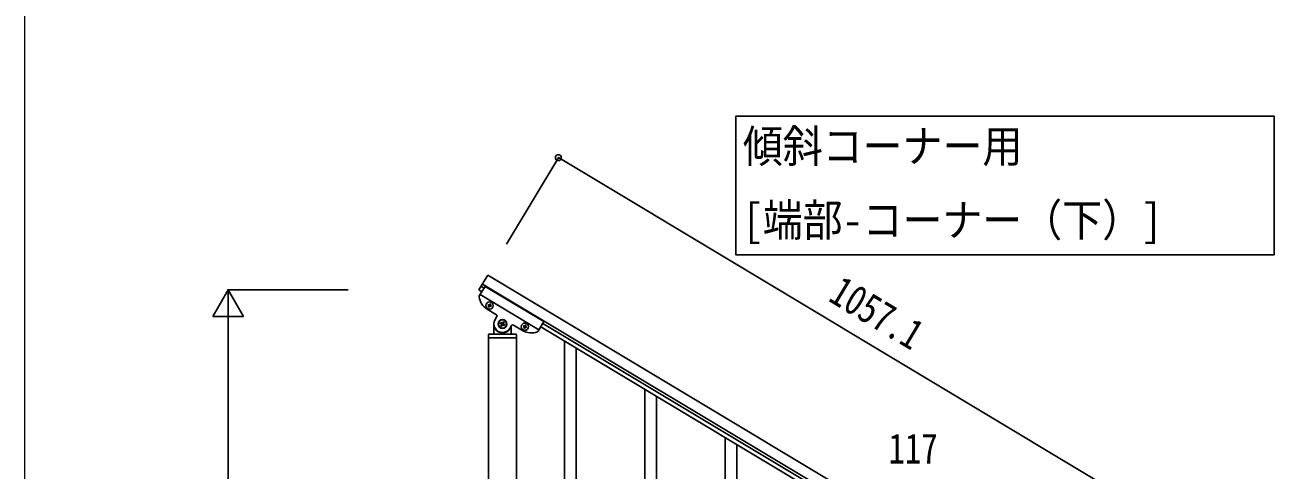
# Model space of a CAD drawing. Units: millimetres, scale not verified. Extents: x -4143 to 4140, y -2900 to 2898.
# Drawn here: x -3840 to -2019, y -676 to -26 of the extents above; entities that cross this region are included whole.
import ezdxf
from ezdxf.enums import TextEntityAlignment as Align

# ---------------------------------------------------------------- set-up
doc = ezdxf.new("R2010")
doc.units = ezdxf.units.MM
doc.header["$LTSCALE"] = 10
doc.layers.add('0-3_YKK_A1', color=4, linetype='Continuous')
doc.layers.add('0-4_YKK_D', color=6, linetype='Continuous')
doc.layers.add('0-5_YKK_ZWAK', color=92, linetype='Continuous', lineweight=18)
doc.styles.add('ＭＳ ゴシック', font='')
doc.styles.get('ＭＳ ゴシック').set_extended_font_data('MS Gothic')

msp = doc.modelspace()

# ---------------------------------------------------------------- linework, layer by layer
at = {"layer": '0-3_YKK_A1'}
for p, q in [((-3178.3, -412.75), (-3165.44, -391.31)), ((-2258.97, -935.12), (-3165.44, -391.31)), ((-3178.3, -412.75), (-3173.99, -415.34)), ((-3169.36, -407.62), (-3177.75, -421.62)), ((-3175.21, -407.61), (-3170.9, -410.19)), ((-2266.68, -947.98), (-3173.16, -404.18)), ((-3083.61, -459.07), (-3169.36, -407.62)), ((-3090.81, -471.07), (-3176.56, -419.63)), ((-3163.74, -434.34), (-3164.57, -433.84)), ((-3161.77, -436.64), (-3160.94, -437.14)), ((-3152.81, -449.04), (-3166.1, -441.06)), ((-3154.69, -456.07), (-3152.12, -451.78)), ((-3156.47, -476.5), (-3156.47, -462.5)), ((-3155.47, -469.5), (-3155.2, -469.5)), ((-3145.33, -460.92), (-3146.46, -460.24)), ((-3142.62, -464.08), (-3141.48, -464.76)), ((-3130.68, -464.64), (-3133.25, -468.93)), ((-3132.47, -469.5), (-3132.75, -469.5)), ((-3131.47, -467.05), (-3131.47, -476.5)), ((-3114.65, -471.93), (-3127.94, -463.96)), ((-3112.78, -466.03), (-3113.61, -465.53)), ((-3109.82, -466.69), (-3109, -467.18)), ((-3083.61, -459.07), (-3092, -473.06)), ((-3088.24, -466.78), (-2310.42, -933.41)), ((-3085.15, -461.64), (-2307.33, -928.26)), ((-3164.47, -478.5), (-3164.47, -482)), ((-3123.72, -482.5), (-3164.22, -482.5)), ((-3164.22, -1319.44), (-3164.22, -482.5)), ((-3123.97, -482.5), (-3163.97, -482.5)), ((-3124.47, -477.5), (-3163.47, -477.5)), ((-3123.72, -1319.44), (-3123.72, -482.5)), ((-3123.47, -478.5), (-3123.47, -482)), ((-3053.47, -736.23), (-3053.47, -487.64)), ((-3036.47, -703.33), (-3036.47, -497.84)), ((-2936.47, -906.15), (-2936.47, -557.83)), ((-2919.47, -906.15), (-2919.47, -568.03)), ((-2819.47, -876.61), (-2819.47, -628.02)), ((-2802.47, -843.71), (-2802.47, -638.22))]:
    msp.add_line(p, q, dxfattribs=at)
msp.add_lwpolyline([(-2019.27, -159.13), (-2019.27, -361.68), (-2803.82, -361.68), (-2803.82, -159.13)], close=True, dxfattribs=at)
for points in [[(-3164.57, -433.84), (-3165.06, -434.67), (-3164.24, -435.16)], [(-3163.91, -436.48), (-3164.4, -437.3), (-3163.58, -437.8), (-3163.08, -436.97)], [(-3161.6, -434.5), (-3161.11, -433.68), (-3161.93, -433.19), (-3162.43, -434.01)], [(-3160.94, -437.14), (-3160.45, -436.31), (-3161.27, -435.82)], [(-3146.46, -460.24), (-3147.14, -461.37), (-3146.01, -462.05)], [(-3145.56, -463.86), (-3146.24, -464.99), (-3145.11, -465.67), (-3144.43, -464.54)], [(-3142.39, -461.14), (-3141.71, -460.01), (-3142.84, -459.33), (-3143.52, -460.46)], [(-3141.48, -464.76), (-3140.8, -463.63), (-3141.94, -462.95)], [(-3113.61, -465.53), (-3113.11, -464.71), (-3112.29, -465.2)], [(-3111.63, -467.84), (-3112.13, -468.66), (-3112.95, -468.17), (-3112.46, -467.34)], [(-3110.97, -464.87), (-3110.48, -464.05), (-3109.66, -464.55), (-3110.15, -465.37)], [(-3109, -467.18), (-3109.49, -468), (-3110.32, -467.51)]]:
    msp.add_lwpolyline(points, dxfattribs=at)
for centre, radius in [((-3162.75, -435.49), 5.3), ((-3143.97, -462.5), 6.5), ((-3143.97, -462.5), 6), ((-3111.3, -466.36), 5.3)]:
    msp.add_circle(centre, radius, dxfattribs=at)
for centre, radius, start, end in [((-3176.04, -422.64), 2, 149.04, 187.53995), ((-3153.24, -419.63), 25, 187.53995, 239.04), ((-3164.73, -435.98), 0.96, 329.04, 59.04), ((-3163.25, -433.51), 0.96, 239.04, 329.04), ((-3162.26, -437.47), 0.96, 59.04, 149.04), ((-3160.78, -435), 0.96, 149.04, 239.04), ((-3153.84, -450.75), 2, 329.04, 59.04), ((-3143.97, -462.5), 12.5, 149.04, 329.04), ((-3155.47, -470.5), 1, 90, 180), ((-3155.2, -470), 0.5, 33.74899, 90), ((-3143.97, -462.5), 13, 213.74899, 326.25101), ((-3146.69, -463.18), 1.32, 329.04, 59.04), ((-3144.65, -459.78), 1.32, 239.04, 329.04), ((-3143.29, -465.22), 1.32, 59.04, 149.04), ((-3141.26, -461.82), 1.32, 149.04, 239.04), ((-3132.75, -470), 0.5, 90, 146.25101), ((-3132.47, -470.5), 1, 0, 90), ((-3128.97, -465.67), 2, 59.04, 149.04), ((-3101.79, -450.49), 25, 239.04, 290.54005), ((-3113.28, -466.85), 0.96, 329.04, 59.04), ((-3111.8, -464.38), 0.96, 239.04, 329.04), ((-3110.81, -468.33), 0.96, 59.04, 149.04), ((-3109.33, -465.86), 0.96, 149.04, 239.04), ((-3093.72, -472.03), 2, 290.54005, 329.04), ((-3163.47, -478.5), 1, 90, 180), ((-3163.97, -482), 0.5, 180, 270), ((-3157.47, -476.5), 1, 270, 0), ((-3130.47, -476.5), 1, 180, 270), ((-3124.47, -478.5), 1, 0, 90), ((-3123.97, -482), 0.5, 270, 0)]:
    msp.add_arc(centre, radius, start, end, dxfattribs=at)
at = {"layer": '0-4_YKK_D'}
for p, q in [((-3138.2, -345.91), (-3062.04, -218.95)), ((-2156.08, -763.61), (-3062.55, -219.81)), ((-3543.97, -412.5), (-3566.47, -451.47)), ((-3368.83, -412.5), (-3544.97, -412.5)), ((-3543.97, -412.5), (-3521.47, -451.47)), ((-3543.97, -412.5), (-3543.97, -490.44)), ((-3566.47, -451.47), (-3521.47, -451.47)), ((-3543.97, -1367.5), (-3543.97, -457.5))]:
    msp.add_line(p, q, dxfattribs=at)
msp.add_circle((-3062.55, -219.81), 4.25, dxfattribs=at)
at = {"layer": '0-5_YKK_ZWAK', "color": 7}
msp.add_line((-3840.08, -2452.5), (-3840.08, 2847.5), dxfattribs=at)

# ---------------------------------------------------------------- texts
at = {"layer": '0-3_YKK_A1', "style": 'ＭＳ ゴシック', "width": 0.9}
for s, p in [('傾斜コーナー用', (-2793.6, -240.95)), ('[端部-コーナー（下）]', (-2793.6, -348.74))]:
    msp.add_text(s, height=47.42, dxfattribs=at).set_placement(p, align=Align.BOTTOM_LEFT)
at = {"layer": '0-4_YKK_D', "style": 'ＭＳ ゴシック', "width": 0.8}
msp.add_text('1057.1', height=43.99, rotation=329.04, dxfattribs=at).set_placement((-2677.56, -439.11), align=Align.BOTTOM_LEFT)
msp.add_text('117', height=43.99, dxfattribs=at).set_placement((-2581.37, -679.24), align=Align.BOTTOM_LEFT)

doc.saveas('drawing.dxf')
